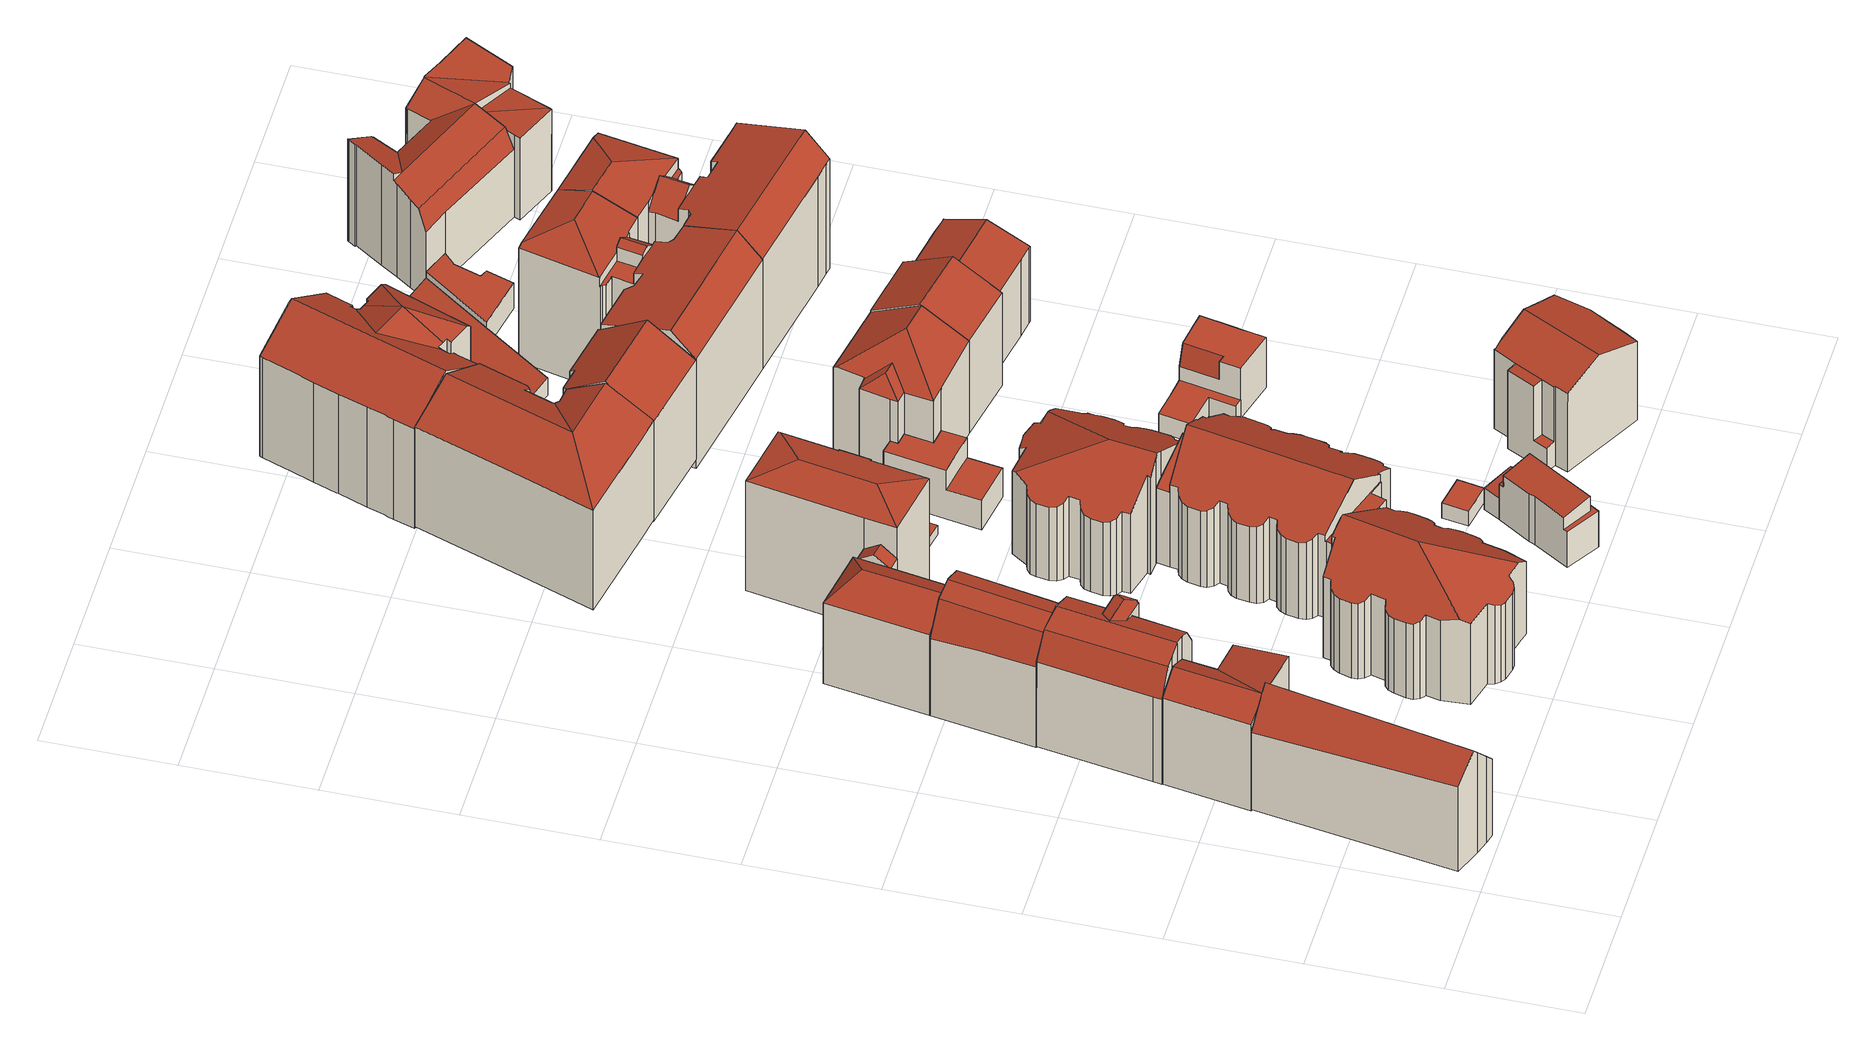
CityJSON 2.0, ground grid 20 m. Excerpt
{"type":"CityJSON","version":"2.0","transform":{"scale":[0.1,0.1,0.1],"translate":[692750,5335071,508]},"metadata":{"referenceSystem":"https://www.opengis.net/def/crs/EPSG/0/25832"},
"CityObjects":{
"building1":{"type":"Building","attributes":{"Gemeindeschluessel":"09162000","HoeheDach":"530.690","HoeheGrund":"510.670","Methode":"2000","NiedrigsteTraufeDesGebaeudes":"521.946","Geometrietyp2DReferenz":"3000","function":"31001_9998","roofType":"3100","measuredHeight":20.02,"storeysAboveGround":4},"geometry":[{"type":"MultiSurface","lod":"2","boundaries":[[[0,1,2,3,4,5]],[[6,7,2,1,0,8,9,10,11,12,13,14,15,16,17,18,19,20,21,22,23]],[[24,25,26,27,28]],[[17,16,29,24,28,18]],[[14,13,12,30,31,32]],[[10,33,34,11]],[[18,28,27,19]],[[14,32,35,15]],[[23,36,37,6]],[[29,35,32,31,30,34,33,38,39,5,4,3,40,37,36,41,25,24]],[[38,33,10,9,8,39]],[[0,5,39,8]],[[25,41,36,23,22,21,20,26]],[[11,34,30,12]],[[19,27,26,20]],[[15,35,29,16]],[[7,40,3,2]],[[6,37,40,7]]],"semantics":{"surfaces":[{"type":"WallSurface"},{"type":"GroundSurface"},{"type":"RoofSurface"}],"values":[0,1,2,0,0,0,0,0,0,2,0,0,0,0,0,0,0,0]}}]},
"building2":{"type":"Building","attributes":{"Gemeindeschluessel":"09162000","HoeheDach":"528.959","HoeheGrund":"510.540","Methode":"1000","NiedrigsteTraufeDesGebaeudes":"526.728","Geometrietyp2DReferenz":"3000","function":"31001_9998","roofType":"3100","measuredHeight":18.42,"storeysAboveGround":4},"geometry":[{"type":"MultiSurface","lod":"2","boundaries":[[[42,43,44,45]],[[46,42,45,47]],[[48,49,50,51,52]],[[42,46,53,54,43]],[[55,56,57,58]],[[59,60,50,49]],[[61,51,50,60,57,56]],[[54,53,62,63]],[[47,45,44,61,56,55]],[[59,49,48,62,53,46,47,55,58]],[[61,44,43,54,63,52,51]],[[60,59,58,57]],[[48,52,63,62]]],"semantics":{"surfaces":[{"type":"RoofSurface"},{"type":"WallSurface"},{"type":"GroundSurface"}],"values":[0,1,1,1,1,1,0,1,1,2,0,1,1]}}]},
"building3":{"type":"Building","attributes":{"Gemeindeschluessel":"09162000","HoeheDach":"531.640","HoeheGrund":"510.439","Methode":"2000","NiedrigsteTraufeDesGebaeudes":"526.387","Geometrietyp2DReferenz":"3000","function":"31001_9998","roofType":"3100","measuredHeight":21.2,"storeysAboveGround":4},"geometry":[{"type":"MultiSurface","lod":"2","boundaries":[[[64,65,66,67]],[[68,69,70,71,72]],[[73,68,72,74,75,76]],[[77,78,79,80,81]],[[74,82,83,84,85,86,87,67,66,75]],[[65,76,75,66]],[[88,89,90,91]],[[74,72,71,92,90,89,82]],[[93,94,95,96,97,98]],[[98,97,85,84]],[[87,99,80,79,64,67]],[[100,93,98,84,83]],[[101,102,70,69]],[[92,71,70,102,103]],[[104,105,81,80,99]],[[86,85,97,96]],[[78,77,106,94,93,100,88,91,107,101,69,68,73]],[[77,81,105,106]],[[88,100,83,82,89]],[[87,86,96,95,104,99]],[[107,103,102,101]],[[78,73,76,65,64,79]],[[94,106,105,104,95]],[[107,91,90,92,103]]],"semantics":{"surfaces":[{"type":"WallSurface"},{"type":"RoofSurface"},{"type":"GroundSurface"}],"values":[0,0,0,0,1,1,0,1,0,1,1,0,0,1,1,0,2,0,0,1,0,0,0,0]}}]},
"building4":{"type":"Building","attributes":{"Gemeindeschluessel":"09162000","HoeheDach":"530.750","HoeheGrund":"510.170","Methode":"2000","NiedrigsteTraufeDesGebaeudes":"524.843","Geometrietyp2DReferenz":"3000","function":"31001_9998","roofType":"3400","measuredHeight":20.58,"storeysAboveGround":4},"geometry":[{"type":"MultiSurface","lod":"2","boundaries":[[[108,109,110,111,112]],[[113,114,115,116]],[[117,118,115,114,119,120]],[[121,122,123,124,125,126,127,128,129,130,131,132,133,134,135,113,116]],[[136,111,110,132,131,130,129,137]],[[121,118,117,122]],[[123,122,117,120,138,124]],[[126,125,124,138,108,112,139,127]],[[109,140,134,133,132,110]],[[116,115,118,121]],[[119,114,113,135,134,140]],[[112,111,136,137,141,139]],[[138,120,119,140,109,108]],[[139,141,137,129,128,127]]],"semantics":{"surfaces":[{"type":"RoofSurface"},{"type":"WallSurface"},{"type":"GroundSurface"}],"values":[0,1,0,2,1,1,1,1,1,1,1,0,0,1]}}]},
"building5":{"type":"Building","attributes":{"Gemeindeschluessel":"09162000","HoeheDach":"528.800","HoeheGrund":"510.165","Methode":"2000","NiedrigsteTraufeDesGebaeudes":"525.393","Geometrietyp2DReferenz":"3000","function":"31001_1000","roofType":"3200","measuredHeight":18.64,"storeysAboveGround":5},"geometry":[{"type":"MultiSurface","lod":"2","boundaries":[[[129,142,143,144,145,113,134,132]],[[129,146,147,142]],[[148,149,147]],[[113,150,151,134]],[[143,142,147,149]],[[152,151,150,153,154,149,148,155]],[[155,148,147,146]],[[144,154,153,145]],[[129,132,152,155,146]],[[143,149,154,144]],[[134,151,152,132]],[[145,153,150,113]]],"semantics":{"surfaces":[{"type":"GroundSurface"},{"type":"WallSurface"},{"type":"RoofSurface"}],"values":[0,1,2,1,1,2,2,1,1,1,1,1]}}]},
"building6":{"type":"Building","attributes":{"Gemeindeschluessel":"09162000","HoeheDach":"530.510","HoeheGrund":"510.130","Methode":"2000","NiedrigsteTraufeDesGebaeudes":"521.765","Geometrietyp2DReferenz":"3000","function":"31001_1000","roofType":"3200","measuredHeight":20.38,"storeysAboveGround":5},"geometry":[{"type":"MultiSurface","lod":"2","boundaries":[[[156,157,158,159,160,161,162,163,164,165,166,167,168,169,170,171,172,173,174,175,176,177,178,179,180,181,182,183]],[[184,167,166,185]],[[186,187,188,189]],[[190,170,169,191]],[[192,177,176,193]],[[194,195,196,197,198,199]],[[179,178,177,192,200,201]],[[202,203,204,205]],[[206,207,208,209]],[[210,211,212,213]],[[214,215,216,217]],[[218,219,212,211,208,207,220,221,216,215,222,223,224,225,204,203,226,188,187,227,228,229,230,231,162,161]],[[232,233,234,235]],[[236,228,227,237]],[[238,171,170,190]],[[230,229,239,240,241,231]],[[242,222,215,214]],[[243,193,176,175,174,244]],[[245,202,205,246,247,248,242,214,217,249,250,206,209,210,213,251,252,253,254,255,232,235,256,257,195,194,199,258,259,260,261,262,263,264,265,266,267,201,200,192,193,243,244,268,269,238,190,191,270,184,185,271,272,273,274,241,240,239,236,237,186,189]],[[269,172,171,238]],[[262,261,158,157,156,263]],[[169,168,167,184,270,191]],[[267,180,179,201]],[[257,275,196,195]],[[217,216,221,249]],[[246,225,224,247]],[[260,159,158,261]],[[209,208,211,210]],[[276,198,197,196,275,277,234,233,278,279,280,218,161,160]],[[266,181,180,267]],[[205,204,225,246]],[[264,183,182,265]],[[189,188,226,245]],[[248,223,222,242]],[[249,221,220,250]],[[237,227,187,186]],[[235,234,277,256]],[[268,173,172,269]],[[265,182,181,266]],[[256,277,275,257]],[[239,229,228,236]],[[271,165,164,272]],[[185,166,165,271]],[[244,174,173,268]],[[255,278,233,232]],[[250,220,207,206]],[[199,198,276,258]],[[272,164,163,273]],[[263,156,183,264]],[[245,226,203,202]],[[252,251,213,212,219,218,280,253]],[[247,224,223,248]],[[162,231,241,274,273,163]],[[255,254,253,280,279,278]],[[259,258,276,160,159,260]]],"semantics":{"surfaces":[{"type":"RoofSurface"},{"type":"WallSurface"},{"type":"GroundSurface"}],"values":[0,1,1,1,1,1,1,1,1,1,1,0,1,1,1,1,1,1,2,1,1,1,1,1,1,1,1,1,0,1,1,1,1,1,1,1,1,1,1,1,1,1,1,1,1,1,1,1,1,1,1,1,1,1,1]}}]},
"building7":{"type":"Building","attributes":{"Gemeindeschluessel":"09162000","HoeheDach":"526.935","HoeheGrund":"510.250","Methode":"1000","NiedrigsteTraufeDesGebaeudes":"525.130","Geometrietyp2DReferenz":"3000","function":"31001_2000","roofType":"3100","measuredHeight":16.68},"geometry":[{"type":"MultiSurface","lod":"2","boundaries":[[[281,282,283,145]],[[284,285,286,287]],[[282,284,287,283]],[[283,287,286,144,288,145]],[[144,286,285,289]],[[290,281,145,288,144,289]],[[282,281,290,289,285,284]]],"semantics":{"surfaces":[{"type":"WallSurface"},{"type":"RoofSurface"},{"type":"GroundSurface"}],"values":[0,1,1,0,0,2,0]}}]},
"building8":{"type":"Building","attributes":{"Gemeindeschluessel":"09162000","HoeheDach":"532.518","HoeheGrund":"510.260","Methode":"1000","NiedrigsteTraufeDesGebaeudes":"531.047","Geometrietyp2DReferenz":"3000","function":"31001_1000","roofType":"3200","measuredHeight":22.26,"storeysAboveGround":7},"geometry":[{"type":"MultiSurface","lod":"2","boundaries":[[[291,292,293,294]],[[295,296,297,298]],[[299,300,292,291]],[[298,297,301,302]],[[303,304,305,293]],[[306,307,308,300]],[[307,309,301,297,296,304,303,308]],[[310,295,298,302,311,312,313,299,291,294,314]],[[306,313,312,311,309,307]],[[308,303,293,292,300]],[[302,301,309,311]],[[313,306,300,299]],[[294,293,305,314]],[[295,310,314,305,304,296]]],"semantics":{"surfaces":[{"type":"WallSurface"},{"type":"RoofSurface"},{"type":"GroundSurface"}],"values":[0,0,0,0,1,1,1,2,0,1,0,0,0,0]}}]},
"building9":{"type":"Building","attributes":{"Gemeindeschluessel":"09162000","HoeheDach":"530.722","HoeheGrund":"510.420","Methode":"2000","NiedrigsteTraufeDesGebaeudes":"521.616","Geometrietyp2DReferenz":"3000","function":"31001_1000","roofType":"3100","measuredHeight":20.3,"storeysAboveGround":5},"geometry":[{"type":"MultiSurface","lod":"2","boundaries":[[[315,316,317,318]],[[319,320,321,322]],[[323,324,316,315]],[[325,326,320,319]],[[327,328,329,330]],[[331,332,333,334,335,336,337]],[[338,339,340,341,342,343,344,345,346,347,348,349,350,351,352,353,354,355,356,357,358,359,360,361,362,363,335,334,333,364,365,366,367,368,369,370,371,323,315,318,372,373,374,375,376,377,378,379,380,381,382,383,327,330,384,385,386,387,388,389,390,391,392,393,394,395,396,325,319,322,397,398,399,400,401,402]],[[387,403,404,388]],[[368,405,406,369]],[[383,407,328,327]],[[340,408,409,341]],[[386,410,403,387]],[[400,411,412,401]],[[389,413,414,390]],[[341,409,415,342]],[[375,416,417,376]],[[354,418,419,355]],[[339,420,408,340]],[[367,421,405,368]],[[422,423,398,397,322,321]],[[381,424,425,382]],[[360,426,427,361]],[[348,428,429,349]],[[382,425,407,383]],[[393,430,431,394]],[[345,432,433,346]],[[352,434,435,353]],[[337,336,436,437,427,426,438,439,440,441,419,418,435,434,442,443,429,428,444,433,432,445,446,415,409,408,420,447,448,412,411,449,423,422,321,320,326,450,451,452]],[[365,453,454,366]],[[376,417,455,377]],[[421,454,453,456,332,331,457,458,406,405]],[[359,438,426,360]],[[366,454,421,367]],[[374,459,416,375]],[[333,332,456,364]],[[406,458,460,461,371,370,369]],[[344,445,432,345]],[[358,439,438,359]],[[316,324,461,460,452,451,462,414,413,404,403,410,463,464,329,328,407,425,424,465,466,467,455,417,416,459,468,469,317]],[[356,441,440,357]],[[379,466,465,380]],[[343,446,445,344]],[[342,415,446,343]],[[380,465,424,381]],[[364,456,453,365]],[[457,331,337,452,460,458]],[[361,427,437,362]],[[388,404,413,389]],[[384,464,463,385]],[[351,442,434,352]],[[338,447,420,339]],[[377,455,467,378]],[[318,317,469,372]],[[353,435,418,354]],[[373,468,459,374]],[[372,469,468,373]],[[350,443,442,351]],[[401,412,448,402]],[[371,461,324,323]],[[347,444,428,348]],[[346,433,444,347]],[[363,362,437,436,336,335]],[[414,462,470,471,392,391,390]],[[398,423,449,399]],[[378,467,466,379]],[[355,419,441,356]],[[325,396,395,472,473,450,326]],[[402,448,447,338]],[[392,471,430,393]],[[394,431,472,395]],[[451,450,473,474,470,462]],[[385,463,410,386]],[[357,440,439,358]],[[399,449,411,400]],[[474,473,472,431,430,471,470]],[[330,329,464,384]],[[349,429,443,350]]],"semantics":{"surfaces":[{"type":"WallSurface"},{"type":"GroundSurface"},{"type":"RoofSurface"}],"values":[0,0,0,0,0,0,1,0,0,0,0,0,0,0,0,0,0,0,0,0,0,0,0,0,0,0,0,2,0,0,2,0,0,0,0,0,0,0,2,0,0,0,0,0,0,0,0,0,0,0,0,0,0,0,0,0,0,0,0,0,0,0,0,0,0,0,0,0,0,0,0,0,0,0,2,0,0]}}]},
"building10":{"type":"Building","attributes":{"Gemeindeschluessel":"09162000","HoeheDach":"520.133","HoeheGrund":"510.498","Methode":"2000","NiedrigsteTraufeDesGebaeudes":"517.320","Geometrietyp2DReferenz":"3000","function":"31001_9998","roofType":"1000","measuredHeight":9.63,"storeysAboveGround":2},"geometry":[{"type":"MultiSurface","lod":"2","boundaries":[[[475,476,477,478]],[[479,480,481,482]],[[483,484,485,486]],[[487,488,489,490,484,483]],[[478,477,491,492]],[[492,491,490,489]],[[487,483,486,493,479,482]],[[493,494,480,479]],[[491,477,476,485,484,490]],[[481,480,494,475,478,492,489,488]],[[486,485,476,475,494,493]],[[482,481,488,487]]],"semantics":{"surfaces":[{"type":"WallSurface"},{"type":"GroundSurface"},{"type":"RoofSurface"}],"values":[0,0,0,0,0,0,1,0,2,2,0,0]}}]},
"building11":{"type":"Building","attributes":{"Gemeindeschluessel":"09162000","HoeheDach":"530.670","HoeheGrund":"510.290","Methode":"2000","NiedrigsteTraufeDesGebaeudes":"521.592","Geometrietyp2DReferenz":"3000","function":"31001_1000","roofType":"3200","measuredHeight":20.38,"storeysAboveGround":5},"geometry":[{"type":"MultiSurface","lod":"2","boundaries":[[[495,496,497,498]],[[499,500,501,502]],[[503,504,505,506]],[[507,508,509,510,511,512]],[[513,514,504,503,515,516,517,518]],[[519,513,518,520,521,522,523,524,525,526,527]],[[528,525,524,529]],[[530,531,532,533]],[[534,535,536,537,538,539,540,541,542,543,519,527,544,545,546,532,531,547,548,549,550,551,509,508,507,497,496,552]],[[553,554,555,556]],[[557,558,555,554,559,560,561,562,563,564,565,501,500,566,567,568,569,570,571,505,504,514,513,519,543,542]],[[572,561,560,573]],[[574,566,500,499]],[[575,574,499,502,576,577,578,579,572,573,580,553,556,581,582,583,584,585,586,587,588,589,590,591,592,495,498,512,511,510,593,594,595,596,597,530,533,598,599,600,601,602,528,529,603,604,605,606,517,516,515,503,506,607,608,609,610]],[[544,527,526,602,601,600]],[[586,539,538,587]],[[533,532,546,598]],[[510,509,551,593]],[[592,552,496,495]],[[609,569,568,610]],[[506,505,571,607]],[[596,548,547,597]],[[524,523,522,604,603,529]],[[583,582,557,542,541,584]],[[577,564,563,578]],[[602,526,525,528]],[[546,545,544,600,599,598]],[[580,559,554,553]],[[608,570,569,609]],[[610,568,567,575]],[[585,540,539,586]],[[575,567,566,574]],[[595,549,548,596]],[[579,562,561,572]],[[573,560,559,580]],[[591,534,552,592]],[[498,497,507,512]],[[556,555,558,581]],[[587,538,537,588]],[[521,520,606,605,604,522]],[[589,588,537,536,535,590]],[[576,565,564,577]],[[502,501,565,576]],[[584,541,540,585]],[[578,563,562,579]],[[597,547,531,530]],[[606,520,518,517]],[[581,558,557,582]],[[607,571,570,608]],[[594,593,551,550,549,595]],[[590,535,534,591]]],"semantics":{"surfaces":[{"type":"WallSurface"},{"type":"RoofSurface"},{"type":"GroundSurface"}],"values":[0,0,0,0,0,1,0,0,1,0,1,0,0,2,0,0,0,0,0,0,0,0,0,0,0,0,0,0,0,0,0,0,0,0,0,0,0,0,0,0,0,0,0,0,0,0,0,0,0,0,0]}}]},
"building12":{"type":"Building","attributes":{"Gemeindeschluessel":"09162000","HoeheDach":"512.810","HoeheGrund":"510.170","Methode":"2000","NiedrigsteTraufeDesGebaeudes":"511.910","Geometrietyp2DReferenz":"3000","function":"31001_2000","roofType":"1000","measuredHeight":2.64},"geometry":[{"type":"MultiSurface","lod":"2","boundaries":[[[611,612,613,614,615,616,617,618,619]],[[620,621,622,623,624]],[[612,621,620,613]],[[617,625,626,618]],[[612,611,619,627,628,622,621]],[[618,626,627,619]],[[616,629,625,617]],[[622,628,630,623]],[[624,623,630,629,616,615,614]],[[628,627,626,625,629,630]],[[613,620,624,614]]],"semantics":{"surfaces":[{"type":"GroundSurface"},{"type":"RoofSurface"},{"type":"WallSurface"}],"values":[0,1,2,2,2,2,2,2,2,1,2]}}]},
"building13":{"type":"Building","attributes":{"Gemeindeschluessel":"09162000","HoeheDach":"513.160","HoeheGrund":"510.450","Methode":"2000","NiedrigsteTraufeDesGebaeudes":"513.160","Geometrietyp2DReferenz":"3000","function":"31001_2000","roofType":"1000","measuredHeight":2.71},"geometry":[{"type":"MultiSurface","lod":"2","boundaries":[[[631,632,633,634]],[[634,633,635,636]],[[636,635,637,638]],[[638,631,634,636]],[[638,637,632,631]],[[635,633,632,637]]],"semantics":{"surfaces":[{"type":"WallSurface"},{"type":"GroundSurface"},{"type":"RoofSurface"}],"values":[0,0,0,1,0,2]}}]},
"building14":{"type":"Building","attributes":{"Gemeindeschluessel":"09162000","HoeheDach":"533.305","HoeheGrund":"510.280","Methode":"2000","NiedrigsteTraufeDesGebaeudes":"528.728","Geometrietyp2DReferenz":"3000","function":"31001_1000","roofType":"3100","measuredHeight":23.02,"storeysAboveGround":5},"geometry":[{"type":"MultiSurface","lod":"2","boundaries":[[[639,640,641,642,643,644,645]],[[646,647,648,649]],[[644,650,651,652,653,654,645]],[[641,655,656,657,658,642]],[[651,659,660,661,662,663,664,652]],[[649,648,665,666]],[[667,668,669,670,671,672]],[[673,674,646,649,666,675,671,670,669,676,677,657,656,655,678,679,680,681,682,664,663,662,661]],[[682,653,652,664]],[[655,641,640,678]],[[645,654,653,682,681,680]],[[679,678,640,639,645,680]],[[661,660,683,673]],[[669,668,684,676]],[[643,642,658,685,684,668,667,644]],[[685,658,657,677,676,684]],[[671,675,666,665,686,672]],[[667,672,686,665,648,647,687,683,660,659,651,650,644]],[[646,674,673,683,687,647]]],"semantics":{"surfaces":[{"type":"RoofSurface"},{"type":"WallSurface"},{"type":"GroundSurface"}],"values":[0,1,0,1,1,1,1,2,1,1,1,1,1,1,0,1,1,0,1]}}]},
"building15":{"type":"Building","attributes":{"Gemeindeschluessel":"09162000","HoeheDach":"514.536","HoeheGrund":"510.498","Methode":"2000","NiedrigsteTraufeDesGebaeudes":"513.378","Geometrietyp2DReferenz":"3000","function":"31001_2000","roofType":"9999","measuredHeight":4.04},"geometry":[{"type":"MultiSurface","lod":"2","boundaries":[[[688,689,690,691]],[[691,690,692,479]],[[493,693,694,695]],[[689,688,695,694]],[[479,692,693,493]],[[689,694,693,692,690]],[[695,688,691,479,493]]],"semantics":{"surfaces":[{"type":"WallSurface"},{"type":"RoofSurface"},{"type":"GroundSurface"}],"values":[0,0,0,0,0,1,2]}}]},
"building16":{"type":"Building","attributes":{"Gemeindeschluessel":"09162000","HoeheDach":"519.710","HoeheGrund":"510.460","Methode":"2000","NiedrigsteTraufeDesGebaeudes":"516.000","Geometrietyp2DReferenz":"3000","function":"31001_2000","roofType":"1000","measuredHeight":9.25},"geometry":[{"type":"MultiSurface","lod":"2","boundaries":[[[696,697,698,699]],[[700,701,702,703,704,698,697,705,706]],[[707,704,703,708]],[[702,709,708,703]],[[710,711,701,700,706,712]],[[699,698,704,707]],[[713,714,715,716,717,696,699,707,708,709]],[[711,718,714,713,709,702,701]],[[718,711,710,712,719]],[[717,705,697,696]],[[714,718,719,715]],[[719,712,706,705,717,716,715]]],"semantics":{"surfaces":[{"type":"WallSurface"},{"type":"RoofSurface"},{"type":"GroundSurface"}],"values":[0,1,0,0,0,0,2,0,1,0,0,0]}}]},
"building17":{"type":"Building","attributes":{"Gemeindeschluessel":"09162000","HoeheDach":"533.552","HoeheGrund":"510.000","Methode":"1000","NiedrigsteTraufeDesGebaeudes":"528.838","Geometrietyp2DReferenz":"3000","function":"31001_1000","roofType":"3100","measuredHeight":23.55,"storeysAboveGround":5},"geometry":[{"type":"MultiSurface","lod":"2","boundaries":[[[720,721,722,723]],[[724,658,725,726]],[[727,728,729,730]],[[726,725,731,732]],[[732,731,721,720]],[[733,734,735,736]],[[729,737,658,724,738,730]],[[734,733,739,740,741,742]],[[740,739,733,736,727,730,738,724,726,732,720,723]],[[723,722,741,740]],[[742,741,722,721,731,725,658,737]],[[735,734,742,737,729,728]],[[736,735,728,727]]],"semantics":{"surfaces":[{"type":"WallSurface"},{"type":"GroundSurface"},{"type":"RoofSurface"}],"values":[0,0,0,0,0,0,0,0,1,0,2,2,0]}}]},
"building18":{"type":"Building","attributes":{"Gemeindeschluessel":"09162000","HoeheDach":"531.700","HoeheGrund":"510.323","Methode":"2000","NiedrigsteTraufeDesGebaeudes":"527.528","Geometrietyp2DReferenz":"3000","function":"31001_9998","roofType":"3200","measuredHeight":21.38,"storeysAboveGround":4},"geometry":[{"type":"MultiSurface","lod":"2","boundaries":[[[743,744,745,746,747]],[[748,743,747,749,750]],[[751,752,746,745]],[[748,750,753,754]],[[755,756,757,758]],[[759,760,753,750,749]],[[761,762,763,764]],[[764,763,765,766]],[[762,767,752,751,763]],[[755,758,768,761,764,766,744,743,748,754]],[[755,754,753,760,756]],[[757,756,760,759,769]],[[761,768,770,767,762]],[[766,765,745,744]],[[768,758,757,769,770]],[[769,759,749,747,746,752,767,770]],[[751,745,765,763]]],"semantics":{"surfaces":[{"type":"WallSurface"},{"type":"RoofSurface"},{"type":"GroundSurface"}],"values":[0,0,1,0,0,1,0,0,1,2,0,1,0,0,0,1,1]}}]},
"building19":{"type":"Building","attributes":{"Gemeindeschluessel":"09162000","HoeheDach":"527.610","HoeheGrund":"509.855","Methode":"2000","NiedrigsteTraufeDesGebaeudes":"514.360","Geometrietyp2DReferenz":"3000","function":"31001_1000","roofType":"3100","measuredHeight":17.75,"storeysAboveGround":4},"geometry":[{"type":"MultiSurface","lod":"2","boundaries":[[[771,772,773,774]],[[775,776,777,778]],[[771,779,780,781,772]],[[779,782,778,777,783,780]],[[784,785,786,787]],[[782,788,789,790,775,778]],[[791,792,785,784]],[[793,794,795,796]],[[775,790,797,776]],[[798,799,800,801,802]],[[798,802,794,793]],[[774,773,803,804]],[[797,781,780,783]],[[805,788,782,779,771,774,804,799,798,793,796,791,784,787]],[[806,801,800,803,773,772,781,797,790,789,807]],[[776,797,783,777]],[[804,803,800,799]],[[805,807,789,788]],[[805,787,786,806,807]],[[786,785,792,795,794,802,801,806]],[[796,795,792,791]]],"semantics":{"surfaces":[{"type":"WallSurface"},{"type":"RoofSurface"},{"type":"GroundSurface"}],"values":[0,1,0,0,0,0,0,0,0,0,0,0,1,2,1,0,0,0,0,1,0]}}]},
"building20":{"type":"Building","attributes":{"Gemeindeschluessel":"09162000","HoeheDach":"533.803","HoeheGrund":"509.870","Methode":"2000","NiedrigsteTraufeDesGebaeudes":"528.336","Geometrietyp2DReferenz":"3000","function":"31001_1000","roofType":"3100","measuredHeight":23.93,"storeysAboveGround":4},"geometry":[{"type":"MultiSurface","lod":"2","boundaries":[[[808,809,810,811]],[[812,813,814,815]],[[816,817,818,819,820,821,811,810]],[[822,823,824,825,826,827,828,829,830,831,832,833,834,835,836,837,838,839,840,841,842,843,844,808,811,821,820,819,845,846,847,812,815,848,849,850,851,852,853,854,855]],[[856,857,851,850,849,858]],[[824,859,860,825]],[[861,862,863,864,865,866,867,814,813,868,869,870,818,817,871,872,873,874]],[[875,876,855,854,853,877]],[[826,825,860,878,879,827]],[[847,846,845,870,869,868]],[[880,856,858,867,866]],[[829,828,827,879,865,864]],[[831,862,861,832]],[[839,881,882,840]],[[852,883,877,853]],[[884,874,873,872,871,817,816,810,809,885,886,887,888,882,881,889,890,891,892]],[[887,886,885,809,808,844,843,842]],[[851,857,883,852]],[[865,879,878,880,866]],[[855,876,893,822]],[[823,822,893,894,859,824]],[[833,832,861,874,884,834]],[[849,848,815,814,867,858]],[[819,818,870,845]],[[894,893,876,875,880]],[[829,864,863,830]],[[835,892,891,836]],[[891,890,889,881,839,838,837,836]],[[860,859,894,880,878]],[[882,888,887,842,841,840]],[[834,884,892,835]],[[847,868,813,812]],[[875,877,883,857,856,880]],[[831,830,863,862]]],"semantics":{"surfaces":[{"type":"WallSurface"},{"type":"GroundSurface"},{"type":"RoofSurface"}],"values":[0,0,0,1,0,0,2,0,0,0,2,0,0,0,0,2,0,0,2,0,0,0,0,0,2,0,0,0,2,0,0,0,2,0]}}]},
"building21":{"type":"Building","attributes":{"Gemeindeschluessel":"09162000","HoeheDach":"520.000","HoeheGrund":"510.498","Methode":"9999","NiedrigsteTraufeDesGebaeudes":"513.990","Geometrietyp2DReferenz":"3000","function":"31001_1000","roofType":"1000","measuredHeight":9.5,"storeysAboveGround":3},"geometry":[{"type":"MultiSurface","lod":"2","boundaries":[[[895,896,897,898,899,900]],[[901,902,895,903]],[[904,905,906,907]],[[908,909,910,911]],[[903,895,900,912,913]],[[914,915,916,917]],[[904,907,918,919,908,911,920,921,901,903,913,914,917]],[[919,896,909,908]],[[917,916,905,904]],[[895,902,922,923,910,909,896]],[[920,923,922,921]],[[918,924,897,896,919]],[[899,898,925]],[[925,912,900,899]],[[924,906,905,916,915,912,925,898,897]],[[911,910,923,920]],[[921,922,902,901]],[[907,906,924,918]],[[913,912,915,914]]],"semantics":{"surfaces":[{"type":"WallSurface"},{"type":"GroundSurface"},{"type":"RoofSurface"}],"values":[0,0,0,0,0,0,1,0,0,2,0,0,0,2,2,0,0,0,0]}}]},
"building22":{"type":"Building","attributes":{"Gemeindeschluessel":"09162000","HoeheDach":"531.830","HoeheGrund":"510.317","Methode":"2000","NiedrigsteTraufeDesGebaeudes":"527.789","Geometrietyp2DReferenz":"3000","function":"31001_9998","roofType":"3100","measuredHeight":21.51,"storeysAboveGround":4},"geometry":[{"type":"MultiSurface","lod":"2","boundaries":[[[926,927,928,929]],[[755,756,930,931,754]],[[755,754,932,926,929]],[[933,934,931,930]],[[929,928,756,755]],[[928,927,933,930,756]],[[754,931,934,932]],[[932,934,933,927,926]]],"semantics":{"surfaces":[{"type":"WallSurface"},{"type":"GroundSurface"},{"type":"RoofSurface"}],"values":[0,0,1,2,0,2,0,0]}}]},
"building23":{"type":"Building","attributes":{"Gemeindeschluessel":"09162000","HoeheDach":"533.000","HoeheGrund":"508.281","Methode":"2000","NiedrigsteTraufeDesGebaeudes":"527.950","Geometrietyp2DReferenz":"3000","function":"31001_1000","roofType":"3100","measuredHeight":24.72,"storeysAboveGround":5},"geometry":[{"type":"MultiSurface","lod":"2","boundaries":[[[935,936,937,938]],[[939,940,941,942]],[[943,944,945,946]],[[947,948,949,950,951,952,953,954,955,956,957,958,959,960,961]],[[962,963,964,965,941,940]],[[966,959,958,967]],[[968,969,970,971]],[[972,943,946]],[[952,951,973]],[[942,941,965,974,975,976]],[[972,946,977,978,979,980,981]],[[982,983,984,985,973,951,950]],[[984,977,946,945,985]],[[986,949,948,987]],[[988,989,990,991]],[[982,950,949,986]],[[937,936,992,993,994,995,996,997,998,999]],[[956,955,994,993,1000,1001,1002]],[[1003,957,956,1002]],[[944,943,972,981,1004,1005]],[[999,998,1006,1007,976,975,1008,1009,1010]],[[1011,1000,993,992,936,935]],[[995,954,991,990,1012,996]],[[939,942,976,1007]],[[969,947,961,970]],[[964,963,979,978,977,984,983,982,986,987,1013,968,971,1014,1015,966,967,1003,1002,1001,1000,1011,935,938,1010,1009,1008,975,974,965]],[[1015,960,959,966]],[[952,973,985,945,944,1005,989,988]],[[963,962,980,979]],[[989,1005,1016,1012,990]],[[938,937,999,1010]],[[1017,1012,1016,1005,1004,981,980,962,940,939,1007,1006]],[[997,996,1012,1017,1006,998]],[[953,952,988,991,954]],[[970,961,960,1015,1014,971]],[[967,958,957,1003]],[[969,968,1013,987,948,947]],[[994,955,954,995]]],"semantics":{"surfaces":[{"type":"WallSurface"},{"type":"RoofSurface"},{"type":"GroundSurface"}],"values":[0,1,0,1,0,0,0,1,0,0,0,0,0,0,1,0,1,0,0,0,0,0,0,1,1,2,0,1,0,0,0,1,0,0,0,0,0,0]}}]},
"building24":{"type":"Building","attributes":{"Gemeindeschluessel":"09162000","HoeheDach":"513.032","HoeheGrund":"509.739","Methode":"2000","NiedrigsteTraufeDesGebaeudes":"512.342","Geometrietyp2DReferenz":"3000","function":"31001_2000","roofType":"1000","measuredHeight":3.29},"geometry":[{"type":"MultiSurface","lod":"2","boundaries":[[[1018,1019,1020,1021]],[[1022,1023,1019,1018]],[[1024,1025,1026,1027]],[[1028,1029,1023,1022]],[[1021,1020,1025,1024]],[[1029,1026,1025,1020,1019,1023]],[[1027,1028,1022,1018,1021,1024]],[[1029,1028,1027,1026]]],"semantics":{"surfaces":[{"type":"WallSurface"},{"type":"RoofSurface"},{"type":"GroundSurface"}],"values":[0,0,0,0,0,1,2,0]}}]},
"building25":{"type":"Building","attributes":{"Gemeindeschluessel":"09162000","HoeheDach":"526.981","HoeheGrund":"510.266","Methode":"2000","NiedrigsteTraufeDesGebaeudes":"524.516","Geometrietyp2DReferenz":"3000","function":"31001_9998","roofType":"3100","measuredHeight":16.71,"storeysAboveGround":4},"geometry":[{"type":"MultiSurface","lod":"2","boundaries":[[[1030,1031,1032,1033]],[[1033,1032,1034,926]],[[1035,1036,1037,1038,1039]],[[926,932,1040,1041,1035,1039,1030,1033]],[[932,1042,1043,1040]],[[1039,1038,1031,1030]],[[1037,1036,1044,1043,1042,1045]],[[926,1034,1045,1042,932]],[[1041,1044,1036,1035]],[[1040,1043,1044,1041]],[[1032,1031,1038,1037,1045,1034]]],"semantics":{"surfaces":[{"type":"WallSurface"},{"type":"GroundSurface"},{"type":"RoofSurface"}],"values":[0,0,0,1,0,0,2,0,0,0,2]}}]},
"building26":{"type":"Building","attributes":{"Gemeindeschluessel":"09162000","HoeheDach":"514.098","HoeheGrund":"509.219","Methode":"1000","NiedrigsteTraufeDesGebaeudes":"514.098","Geometrietyp2DReferenz":"3000","function":"31001_9998","roofType":"1000","measuredHeight":4.88,"storeysAboveGround":1},"geometry":[{"type":"MultiSurface","lod":"2","boundaries":[[[1046,1047,1048,1049]],[[1046,1049,1050,1051,1052,1053,1054]],[[1051,1055,1056,1052]],[[1053,1057,1058,1054]],[[1058,1057,1056,1055,1059,1048,1047]],[[1054,1058,1047,1046]],[[1050,1059,1055,1051]],[[1052,1056,1057,1053]],[[1049,1048,1059,1050]]],"semantics":{"surfaces":[{"type":"WallSurface"},{"type":"GroundSurface"},{"type":"RoofSurface"}],"values":[0,1,0,0,2,0,0,0,0]}}]},
"building27":{"type":"Building","attributes":{"Gemeindeschluessel":"09162000","HoeheDach":"532.960","HoeheGrund":"508.281","Methode":"2000","NiedrigsteTraufeDesGebaeudes":"527.745","Geometrietyp2DReferenz":"3000","function":"31001_9998","roofType":"3100","measuredHeight":24.68,"storeysAboveGround":5},"geometry":[{"type":"MultiSurface","lod":"2","boundaries":[[[1060,1061,1062,1063,968,1013,987,1064,1065,1066,1067,1068,1069,963,1070,965,1071,1072,1073,1074,1075,1076,1077,1078,1079,1080,1081,1082,1083,1084,1085,1086]],[[987,1087,1088,1064]],[[1083,1089,1090,1084]],[[1091,947,1087,987,1013,968]],[[1084,1090,1092,1085]],[[1075,1093,1094,1076]],[[1082,1095,1089,1083]],[[1096,1097,1093,1075,1074,1073,1072,1098,1099]],[[1100,1094,1093,1097,1101,1102]],[[1061,1103,1104,1062]],[[1105,1106,1107,1108,1067,1066,1065]],[[962,1109,941,965,1070,963]],[[1081,1080,1079,1110,1111,1112,1113]],[[1081,1113,1095,1082]],[[1114,1115,941,1109]],[[1069,1068,1116,1117,1118,962,963]],[[1099,1098,1115,1114]],[[1119,1120,1121,1122]],[[1101,1097,1096,1123,1124]],[[1125,1104,1103,1126,947,1091]],[[1076,1094,1100,1077]],[[1064,1088,1105,1065]],[[1126,1127,1092,1090,1089,1095,1113,1112,1120,1119,1122,1106,1105,1088,1087,947]],[[1128,1124,1129,1130]],[[1118,1117,1130,1129,1124,1123,1096,1099,1114,1109,962]],[[1078,1077,1100,1102,1110,1079]],[[1067,1108,1116,1068]],[[1130,1117,1116]],[[1122,1121,1128,1130,1116,1108,1107]],[[1115,1098,1072,1071,965,941]],[[1120,1112,1111]],[[1103,1061,1060,1086,1127,1126]],[[1120,1111,1110,1102,1101,1124,1128,1121]],[[1107,1106,1122]],[[1085,1092,1127,1086]],[[1063,1125,1091,968]],[[1062,1104,1125,1063]]],"semantics":{"surfaces":[{"type":"GroundSurface"},{"type":"WallSurface"},{"type":"RoofSurface"}],"values":[0,1,1,1,1,1,1,1,2,1,1,1,1,1,2,1,2,1,1,2,1,1,2,1,2,1,1,1,2,1,1,1,2,1,1,1,1]}}]},
"building28":{"type":"Building","attributes":{"Gemeindeschluessel":"09162000","HoeheDach":"528.068","HoeheGrund":"508.944","Methode":"2000","NiedrigsteTraufeDesGebaeudes":"521.606","Geometrietyp2DReferenz":"3000","function":"31001_1000","roofType":"3100","measuredHeight":19.12,"storeysAboveGround":4},"geometry":[{"type":"MultiSurface","lod":"2","boundaries":[[[1131,1132,1133,1134]],[[1135,1136,1131]],[[1137,1138,1139,1140]],[[1141,1142,1143,1144]],[[1145,1146,1138,1137]],[[1147,1148,1134]],[[1149,1150,1151,1152,1153,1154]],[[1155,1156,1157,1158,1159]],[[1160,1161,1162,1163]],[[1164,1165,1166,1167]],[[1168,1155,1159,1169,1136,1135,1170]],[[1171,1172,1173,1174,1175]],[[1133,1132,1176,1177,1162,1161,1178]],[[1179,1180,1146,1145]],[[1181,1182,1157,1156]],[[1132,1174,1173,1183,1176]],[[1184,1147,1165,1164]],[[1185,1186,1142,1141]],[[1169,1159,1158,1153,1152,1132]],[[1187,1188,1182,1181]],[[1172,1144,1143,1183,1173]],[[1148,1147,1184,1189,1190]],[[1132,1152,1151,1175,1174]],[[1191,1192,1180,1179]],[[1131,1134,1148,1190,1170,1135]],[[1158,1157,1182,1188,1154,1153]],[[1176,1193,1177]],[[1191,1163,1162,1177,1193,1192]],[[1186,1185,1140,1139]],[[1155,1168,1189,1184,1164,1167,1160,1163,1191,1179,1145,1137,1140,1185,1141,1144,1172,1171,1150,1149,1187,1181,1156]],[[1136,1169,1132,1131]],[[1171,1175,1151,1150]],[[1186,1139,1138,1146,1180,1192,1193,1176,1183,1143,1142]],[[1149,1154,1188,1187]],[[1165,1147,1134,1133,1178,1166]],[[1160,1167,1166,1178,1161]],[[1190,1189,1168,1170]]],"semantics":{"surfaces":[{"type":"WallSurface"},{"type":"RoofSurface"},{"type":"GroundSurface"}],"values":[0,1,0,0,0,0,0,0,0,0,0,0,1,0,0,1,0,0,1,0,0,0,1,0,1,1,0,0,0,2,0,0,1,0,1,0,0]}}]}
},
"vertices":[
[115,151,27],[126,190,27],[133,214,27],[133,214,170],[126,190,172],[115,151,176],[169,279,27],[153,283,27],[108,128,27],[113,126,27],[121,124,27],[123,124,27],[122,119,27],[100,42,27],[90,7,27],[75,11,27],[51,18,27],[43,21,27],[9,34,27],[58,341,27],[97,335,27],[105,333,27],[153,325,27],[182,321,27],[43,21,227],[105,333,227],[97,335,217],[58,341,173],[9,34,187],[51,18,217],[122,119,162],[100,42,169],[90,7,172],[121,124,164],[123,124,161],[75,11,189],[182,321,139],[169,279,144],[113,126,172],[108,128,179],[153,283,164],[153,325,172],
[208,405,187],[155,414,187],[99,334,209],[182,320,209],[208,405,25],[182,320,25],[141,468,25],[119,469,25],[119,469,209],[121,469,210],[141,468,199],[154,414,25],[154,414,188],[97,335,25],[97,335,208],[58,341,187],[58,341,25],[80,473,25],[80,473,187],[99,334,210],[162,466,25],[162,466,188],
[219,577,230],[219,577,189],[197,581,224],[179,584,230],[170,648,24],[110,660,24],[110,660,184],[133,655,226],[170,648,236],[229,638,24],[172,648,236],[207,642,224],[229,638,189],[221,569,24],[219,575,24],[219,575,231],[220,573,232],[221,569,231],[143,468,236],[162,466,230],[178,464,224],[192,545,224],[174,548,230],[161,569,236],[141,468,24],[141,468,236],[119,469,230],[119,469,24],[103,471,226],[199,462,24],[214,543,24],[214,543,231],[213,541,230],[213,541,189],[199,462,191],[208,561,236],[162,466,24],[82,487,24],[82,487,184],[80,473,184],[216,544,231],[217,545,231],[217,545,24],[80,473,24],
[165,649,228],[195,808,228],[187,809,225],[165,813,218],[135,655,218],[236,801,22],[236,801,206],[262,797,172],[262,797,22],[229,638,175],[232,637,172],[226,803,218],[196,644,218],[232,637,22],[229,638,22],[196,644,22],[170,648,22],[165,649,22],[135,655,22],[110,660,22],[124,744,22],[136,818,22],[138,817,22],[165,813,22],[187,809,22],[195,808,22],[197,808,22],[226,803,22],[138,817,172],[136,818,168],[170,648,226],[110,660,175],[197,808,227],[124,744,172],
[162,976,22],[262,959,22],[261,954,22],[253,904,22],[136,818,174],[162,976,174],[206,932,208],[262,959,174],[236,801,174],[197,808,200],[187,809,207],[253,904,174],[261,954,174],[186,810,208],
[338,173,167],[344,168,172],[346,167,173],[341,145,173],[343,118,179],[433,201,225],[460,314,225],[456,316,222],[433,323,206],[432,318,206],[385,323,174],[382,311,174],[379,311,172],[372,309,168],[365,303,164],[360,294,162],[355,275,162],[355,266,163],[359,257,167],[365,252,172],[367,250,174],[362,228,174],[359,227,172],[351,226,167],[344,220,163],[340,211,162],[335,192,162],[334,182,163],[382,311,21],[385,323,21],[571,261,21],[571,261,143],[575,252,139],[575,252,21],[365,303,21],[372,309,21],[362,228,21],[367,250,21],[390,89,21],[392,81,21],[392,81,169],[390,89,172],[389,91,173],[389,91,21],[359,227,21],[351,226,21],[570,223,21],[570,223,138],[566,215,139],[566,215,21],[540,136,21],[540,136,143],[530,134,150],[530,134,21],[522,100,21],[522,100,150],[500,64,158],[500,64,21],[557,179,21],[557,179,139],[557,170,138],[557,170,21],[479,69,173],[481,69,172],[548,142,140],[552,150,138],[553,188,143],[545,195,150],[548,207,150],[558,209,143],[575,243,138],[563,268,149],[566,280,149],[550,285,161],[535,290,172],[479,308,212],[435,64,21],[435,64,166],[426,64,165],[426,64,21],[566,280,21],[563,268,21],[360,294,21],[550,285,21],[535,290,21],[479,308,21],[553,188,21],[365,252,21],[359,257,21],[575,243,21],[558,209,21],[548,207,21],[545,195,21],[552,150,21],[548,142,21],[481,69,21],[479,69,21],[451,76,21],[449,74,21],[444,68,21],[406,69,21],[398,74,21],[344,103,21],[343,118,21],[341,145,21],[346,167,21],[344,168,21],[338,173,21],[334,182,21],[335,192,21],[340,211,21],[344,220,21],[355,266,21],[355,275,21],[379,311,21],[432,318,21],[433,323,21],[456,316,21],[460,314,21],[398,74,166],[344,103,173],[406,69,165],[444,68,169],[449,74,172],[451,76,173],
[276,900,22],[276,900,171],[253,904,171],[280,925,189],[284,950,171],[261,954,171],[257,929,189],[257,929,22],[284,950,22],[280,925,22],
[284,950,23],[284,950,230],[315,1126,230],[315,1126,23],[405,1017,23],[405,1017,231],[408,1017,230],[408,1017,23],[276,900,23],[276,900,230],[400,969,230],[400,969,23],[360,1062,245],[420,1104,231],[421,1107,231],[382,882,230],[382,885,231],[339,945,245],[397,970,231],[420,1104,23],[397,970,23],[382,885,23],[382,882,23],[421,1107,23],
[450,364,24],[450,364,169],[449,374,167],[449,374,24],[646,561,24],[646,561,183],[644,556,183],[644,556,24],[454,356,24],[454,356,173],[621,562,24],[621,562,199],[491,497,24],[491,497,179],[483,503,173],[483,503,24],[595,296,168],[594,294,168],[594,294,24],[595,296,24],[595,299,24],[595,299,183],[595,296,182],[697,490,24],[693,481,24],[686,474,24],[676,472,24],[676,469,24],[681,468,24],[678,448,24],[686,442,24],[690,434,24],[690,424,24],[687,404,24],[683,396,24],[676,389,24],[665,387,24],[662,367,24],[656,368,24],[655,366,24],[664,359,24],[668,351,24],[668,341,24],[665,322,24],[661,313,24],[654,307,24],[644,304,24],[642,294,24],[619,296,24],[570,302,24],[566,280,24],[550,285,24],[479,308,24],[456,316,24],[460,337,24],[460,339,24],[462,350,24],[453,393,24],[457,402,24],[464,409,24],[474,411,24],[477,423,24],[468,429,24],[464,438,24],[464,448,24],[467,467,24],[471,476,24],[478,482,24],[488,485,24],[478,512,24],[478,521,24],[482,541,24],[486,549,24],[493,556,24],[503,559,24],[505,571,24],[505,572,24],[509,592,24],[530,591,24],[601,586,24],[625,584,24],[621,564,24],[668,549,24],[690,543,24],[688,534,24],[696,527,24],[701,519,24],[701,509,24],[486,549,169],[493,556,173],[456,316,164],[460,337,168],[488,485,179],[686,474,145],[676,472,152],[482,541,167],[696,527,145],[701,519,142],[503,559,179],[505,571,179],[676,469,152],[474,411,179],[477,423,179],[655,366,152],[664,359,145],[693,481,142],[479,308,164],[668,549,167],[690,543,152],[471,476,169],[478,482,173],[654,307,145],[644,304,151],[687,404,136],[683,396,138],[530,591,165],[601,586,165],[686,442,142],[690,434,138],[662,367,147],[656,368,152],[619,296,167],[642,294,151],[661,313,141],[665,322,140],[668,341,140],[668,351,142],[665,387,148],[676,389,141],[690,424,136],[678,448,148],[681,468,148],[697,490,140],[701,509,140],[688,534,152],[621,564,199],[579,567,227],[530,316,227],[566,280,164],[550,285,164],[468,429,173],[570,302,167],[530,316,168],[460,339,168],[464,409,173],[460,339,179],[462,350,179],[505,572,179],[478,521,167],[478,512,169],[467,467,167],[464,448,167],[464,438,169],[457,402,169],[453,393,167],[505,572,165],[509,592,165],[625,584,165],[621,564,165],[579,567,165],
[704,149,93],[704,149,115],[750,123,121],[750,123,93],[762,126,25],[762,126,93],[690,10,93],[690,10,25],[673,96,25],[673,96,116],[677,105,115],[677,105,25],[639,41,25],[639,41,93],[642,47,93],[642,47,115],[687,21,121],[687,21,93],[709,156,25],[709,156,93],
[431,666,23],[431,666,161],[434,675,163],[434,675,23],[647,674,23],[647,674,142],[637,671,148],[637,671,23],[638,768,23],[638,768,157],[647,739,148],[647,739,23],[441,682,167],[450,685,173],[451,685,174],[451,685,23],[450,685,23],[441,682,23],[608,771,178],[616,770,173],[616,770,23],[608,771,23],[583,775,23],[583,775,179],[524,663,227],[584,785,174],[565,791,173],[558,794,172],[551,793,173],[530,792,174],[529,782,179],[478,789,179],[475,784,181],[529,782,23],[530,792,23],[442,746,23],[442,746,161],[445,755,163],[445,755,23],[429,637,163],[434,629,167],[442,624,173],[442,623,174],[441,611,174],[487,599,207],[485,594,206],[509,592,223],[514,592,227],[515,600,227],[462,765,174],[461,764,173],[452,761,167],[439,726,161],[440,716,163],[445,708,167],[452,703,173],[453,702,174],[428,647,161],[627,596,23],[627,596,148],[625,584,148],[625,584,23],[530,591,215],[601,586,166],[637,600,142],[644,606,138],[647,615,136],[650,635,136],[649,645,138],[644,653,142],[636,659,148],[654,681,137],[658,690,136],[660,710,136],[659,719,137],[655,727,142],[646,733,148],[647,615,23],[644,606,23],[654,681,23],[658,690,23],[636,659,23],[644,653,23],[649,645,23],[650,635,23],[637,600,23],[601,586,23],[530,591,23],[514,592,23],[509,592,23],[485,594,23],[487,599,23],[441,611,23],[442,623,23],[442,624,23],[434,629,23],[429,637,23],[428,647,23],[453,702,23],[452,703,23],[445,708,23],[440,716,23],[439,726,23],[452,761,23],[461,764,23],[462,765,23],[475,784,23],[478,789,23],[551,793,23],[558,794,23],[565,791,23],[584,785,23],[646,733,23],[655,727,23],[659,719,23],[660,710,23],
[503,968,22],[491,898,22],[443,907,22],[432,909,22],[444,978,22],[464,1089,22],[478,1086,22],[474,1061,22],[509,1003,22],[443,907,39],[491,898,39],[503,968,39],[444,978,39],[432,909,39],[478,1086,48],[474,1061,48],[509,1003,48],[503,968,48],[464,1089,48],[444,978,48],
[694,234,24],[694,234,52],[745,225,52],[745,225,24],[738,185,52],[738,185,24],[687,194,52],[687,194,24],
[379,1291,211],[421,1284,211],[433,1350,250],[434,1355,253],[404,1361,253],[327,1375,253],[225,1319,211],[441,1466,23],[441,1466,211],[436,1464,213],[436,1464,23],[352,1445,253],[398,1573,253],[391,1575,249],[326,1599,211],[276,1459,211],[433,1350,23],[434,1355,23],[444,1413,23],[444,1413,219],[471,1547,210],[476,1545,207],[476,1545,23],[471,1547,23],[398,1573,23],[391,1575,23],[429,1469,218],[429,1469,23],[415,1423,216],[416,1422,217],[416,1422,23],[415,1423,23],[414,1427,23],[414,1427,218],[449,1470,23],[442,1467,23],[416,1433,23],[417,1416,23],[423,1416,23],[421,1284,23],[379,1291,23],[225,1319,23],[276,1459,23],[326,1599,23],[449,1470,207],[417,1416,220],[423,1416,220],[416,1433,218],[442,1467,210],
[787,160,25],[787,160,54],[769,121,54],[769,121,25],[762,126,55],[709,156,65],[724,181,65],[724,181,25],
[559,983,25],[559,983,117],[557,971,117],[557,971,25],[564,887,117],[591,882,117],[597,920,117],[570,924,117],[577,968,117],[537,987,117],[521,894,117],[577,968,25],[570,924,25],[597,920,25],[564,887,80],[591,882,80],[521,894,80],[591,882,25],[583,829,25],[512,841,25],[521,894,25],[537,987,25],[583,829,80],[512,841,80],
[490,1421,20],[490,1421,208],[581,1404,209],[581,1404,20],[444,1413,20],[450,1420,214],[450,1420,20],[421,1284,20],[421,1284,208],[433,1350,251],[433,1350,20],[488,1413,214],[488,1413,20],[568,1328,20],[568,1328,254],[556,1258,208],[556,1258,20],[434,1356,256],[434,1356,20],[568,1331,20],[580,1400,20],[580,1400,211],[568,1331,256],
[591,1028,23],[569,1030,23],[569,1030,196],[588,1028,196],[591,1028,197],[602,1075,23],[601,1070,198],[602,1075,195],[592,998,212],[614,994,212],[723,1053,195],[723,1053,23],[697,906,23],[697,906,198],[597,920,196],[597,920,23],[661,986,237],[710,977,237],[577,968,23],[577,968,196],[557,971,195],[557,971,23],[559,983,195],[559,983,23],[577,968,195],[570,924,23],[570,924,196],[570,924,195],
[872,174,19],[872,174,167],[891,210,168],[891,210,19],[839,111,64],[849,131,64],[835,139,64],[824,118,64],[857,182,19],[857,182,166],[872,175,167],[824,118,19],[835,139,166],[968,43,19],[968,43,168],[956,23,168],[956,23,19],[840,110,19],[840,110,168],[839,111,167],[1003,102,19],[1003,102,166],[980,170,19],[980,170,185],[1014,156,172],[1014,156,19],[849,131,167],[954,182,19],[908,203,19],[908,203,176],[951,183,196],[954,182,195],[894,208,169],[894,208,19],[831,90,19],[888,60,196],[831,90,168],
[412,1838,19],[412,1838,208],[414,1842,208],[414,1842,19],[546,1744,19],[546,1744,205],[541,1746,209],[541,1746,19],[481,1817,255],[486,1815,258],[564,1786,204],[564,1786,19],[486,1815,19],[481,1817,19],[549,1577,19],[542,1580,19],[505,1593,19],[507,1600,19],[498,1603,19],[489,1607,19],[487,1602,19],[482,1590,19],[491,1586,19],[487,1577,19],[476,1545,19],[398,1573,19],[391,1575,19],[326,1599,19],[337,1632,19],[340,1640,19],[343,1647,19],[352,1674,19],[368,1718,19],[369,1721,19],[382,1758,19],[396,1795,19],[399,1802,19],[563,1783,19],[550,1747,19],[550,1746,19],[538,1738,19],[535,1730,19],[543,1727,19],[554,1723,19],[555,1725,19],[559,1727,19],[592,1715,19],[602,1711,19],[543,1727,213],[554,1723,213],[535,1730,213],[505,1593,209],[507,1600,212],[476,1545,204],[487,1577,204],[491,1586,204],[482,1590,210],[487,1602,210],[460,1688,246],[538,1738,209],[550,1746,203],[550,1747,203],[563,1783,204],[471,1775,258],[442,1695,258],[413,1614,258],[398,1573,258],[592,1715,211],[602,1711,203],[559,1727,211],[498,1603,212],[489,1607,212],[521,1666,246],[352,1674,208],[368,1718,207],[555,1725,212],[391,1575,254],[399,1802,208],[396,1795,208],[382,1758,207],[369,1721,207],[343,1647,208],[340,1640,208],[337,1632,208],[326,1599,208],[549,1577,203],[542,1580,209],
[835,643,60],[817,551,60],[817,551,120],[823,583,120],[823,583,86],[835,643,86],[800,648,25],[800,648,60],[835,643,25],[896,584,25],[896,584,120],[892,565,120],[892,565,25],[803,555,25],[803,555,60],[811,595,60],[811,595,25],[847,641,120],[847,641,25],[894,634,25],[894,634,120],[906,632,120],[906,632,25],[886,533,25],[817,551,25],[754,605,25],[763,654,25],[763,654,60],[754,605,60],[886,533,120],[834,580,120],
[805,904,23],[805,904,208],[802,886,198],[802,886,23],[710,980,238],[723,1053,198],[828,1034,23],[815,960,238],[828,1034,198],
[681,1418,3],[681,1418,199],[678,1422,199],[678,1422,3],[756,1483,239],[817,1472,239],[827,1524,221],[712,1546,221],[771,1409,199],[771,1409,209],[771,1408,209],[771,1408,199],[779,1257,250],[793,1337,227],[764,1343,227],[758,1350,225],[761,1370,219],[753,1371,219],[737,1374,219],[724,1377,219],[692,1382,219],[690,1368,223],[664,1374,223],[656,1386,220],[580,1400,220],[568,1328,241],[562,1296,250],[805,1405,216],[805,1405,3],[817,1472,3],[827,1524,3],[580,1400,3],[656,1386,3],[772,1219,3],[772,1219,209],[556,1258,209],[556,1258,3],[772,1409,199],[761,1370,212],[712,1546,3],[703,1548,3],[703,1548,218],[771,1408,3],[772,1409,3],[774,1410,3],[774,1410,216],[772,1409,215],[758,1350,3],[761,1370,3],[768,1406,3],[768,1406,211],[764,1343,3],[793,1337,3],[737,1374,232],[744,1414,232],[731,1416,225],[724,1377,225],[696,1415,199],[699,1415,199],[692,1382,199],[724,1377,199],[731,1416,199],[697,1422,199],[675,1426,199],[675,1425,199],[699,1415,3],[692,1382,3],[690,1368,3],[664,1374,3],[771,1409,215],[764,1410,215],[675,1426,215],[675,1427,216],[675,1427,3],[675,1426,3],[675,1425,3],[696,1415,3],[731,1416,215],[779,1257,3],[562,1296,3],[568,1328,3],[744,1414,215],[697,1422,215],
[633,1489,17],[633,1489,50],[576,1509,43],[576,1509,17],[709,1595,17],[709,1595,50],[728,1723,17],[728,1723,43],[733,1721,44],[733,1721,17],[786,1701,17],[786,1701,50],
[931,882,23],[931,882,165],[906,886,165],[906,886,23],[805,904,165],[959,1010,23],[959,1010,165],[948,946,190],[936,881,165],[936,881,23],[929,1016,23],[954,1011,23],[828,1034,165],[929,1016,165],[954,1011,165],[816,969,190],
[709,1595,12],[709,1595,61],[786,1701,61],[786,1701,12],[829,1685,12],[811,1668,12],[797,1626,12],[809,1621,12],[795,1579,12],[811,1668,61],[797,1626,61],[809,1621,61],[795,1579,61],[829,1685,61],
[998,1217,3],[991,1180,3],[980,1182,3],[951,1187,3],[818,1333,3],[827,1339,3],[830,1354,3],[837,1388,3],[838,1399,3],[837,1399,3],[817,1473,3],[940,1503,3],[956,1500,3],[934,1382,3],[934,1381,3],[933,1379,3],[930,1376,3],[927,1374,3],[912,1376,3],[907,1377,3],[901,1341,3],[899,1330,3],[931,1324,3],[933,1334,3],[977,1326,3],[1005,1321,3],[1017,1319,3],[793,1337,228],[818,1333,228],[933,1334,222],[977,1326,222],[772,1219,210],[1005,1321,222],[933,1379,197],[930,1376,197],[931,1324,225],[934,1381,216],[934,1381,197],[956,1500,216],[934,1382,216],[927,1374,197],[914,1385,197],[912,1376,197],[991,1180,210],[980,1182,210],[827,1339,226],[830,1354,221],[830,1354,198],[837,1388,199],[817,1473,240],[907,1377,202],[901,1341,202],[901,1341,221],[899,1330,224],[879,1461,240],[940,1503,221],[838,1399,198],[838,1399,216],[837,1399,216],[867,1347,221],[881,1345,221],[867,1347,235],[854,1350,221],[914,1385,216],[895,1389,216],[951,1187,210],[998,1217,250],[1017,1319,222],[875,1392,235],[875,1392,216],[856,1396,216],
[1002,1687,169],[1002,1687,186],[983,1639,170],[982,1637,165],[1042,1591,163],[1068,1654,163],[872,1833,9],[872,1833,201],[874,1835,201],[874,1835,9],[921,1811,9],[921,1811,167],[906,1774,161],[906,1774,9],[865,1822,9],[865,1822,201],[977,1625,136],[977,1625,164],[1037,1768,9],[996,1784,9],[996,1784,160],[1035,1768,186],[1036,1768,186],[1037,1768,186],[1069,1656,9],[1100,1659,9],[1100,1659,173],[1070,1656,171],[1069,1656,171],[804,1728,9],[804,1728,175],[820,1751,184],[820,1751,9],[829,1685,9],[829,1685,138],[786,1701,136],[786,1701,9],[1040,1588,9],[1068,1654,171],[1040,1588,163],[995,1781,9],[980,1744,9],[980,1744,160],[980,1745,160],[995,1781,160],[843,1750,186],[824,1757,186],[795,1714,170],[867,1821,9],[867,1821,199],[1127,1732,9],[1127,1732,186],[908,1773,160],[977,1625,9],[922,1814,9],[922,1814,167],[1070,1754,9],[1070,1754,186],[973,1615,9],[973,1615,163],[838,1778,9],[838,1778,199],[824,1757,199]
]}
